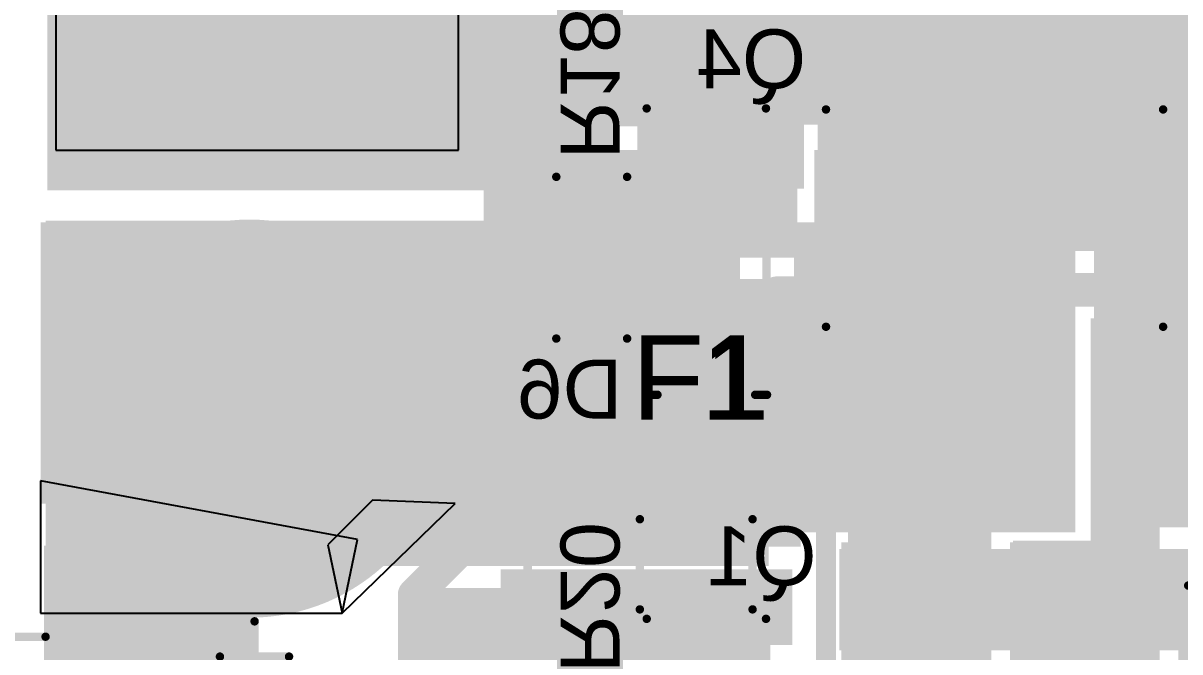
# Model space of a CAD drawing. Header units: millimetres. Extents: x -1.46 to 1.41, y -0.13 to 2.68.
# Drawn here: x -0.281 to 0.405, y 1.365 to 1.738 of the extents above; entities that cross this region are included whole.
import ezdxf

# ---------------------------------------------------------------- set-up
doc = ezdxf.new("R2010")
doc.units = ezdxf.units.MM
doc.header["$MEASUREMENT"] = 0
for name, color, linetype in [('BottomLayer', 5, 'Continuous'), ('BottomOverlay', 54, 'Continuous'), ('BottomPaste', 16, 'Continuous'), ('BottomSolder', 6, 'Continuous'), ('Mechanical2', 216, 'Continuous'), ('MultiLayer', 9, 'Continuous'), ('PadHoleLayer', 156, 'Continuous'), ('TopLayer', 1, 'Continuous'), ('TopOverlay', 2, 'Continuous'), ('TopPaste', 8, 'Continuous'), ('TopSolder', 216, 'Continuous'), ('ViaHoleLayer', 16, 'Continuous')]:
    doc.layers.add(name, color=color, linetype=linetype)
doc.styles.add('Arial', font='arial.ttf', dxfattribs={"height": 0.2})

# ---------------------------------------------------------------- blocks, each defined once
blk = doc.blocks.new('CAP__2917_1')
at = {"layer": 'TopLayer'}
for points in [[(-0.05492, 0.05059), (0.05492, 0.05059), (0.05492, -0.05059), (-0.05492, -0.05059)], [(0.19862, 0.05059), (0.30846, 0.05059), (0.30846, -0.05059), (0.19862, -0.05059)]]:
    blk.add_hatch(color=1, dxfattribs=at).paths.add_polyline_path(points)
at = {"layer": 'TopPaste'}
for points in [[(-0.05492, 0.05059), (0.05492, 0.05059), (0.05492, -0.05059), (-0.05492, -0.05059)], [(0.19862, 0.05059), (0.30846, 0.05059), (0.30846, -0.05059), (0.19862, -0.05059)]]:
    blk.add_hatch(color=8, dxfattribs=at).paths.add_polyline_path(points)
at = {"layer": 'TopSolder'}
for points in [[(-0.05892, 0.05459), (0.05892, 0.05459), (0.05892, -0.05459), (-0.05892, -0.05459)], [(0.19462, 0.05459), (0.31246, 0.05459), (0.31246, -0.05459), (0.19462, -0.05459)]]:
    blk.add_hatch(color=216, dxfattribs=at).paths.add_polyline_path(points)
at = {"layer": 'TopOverlay', "const_width": 0.01}
for points in [[(-0.04823, 0.063), (-0.04823, 0.092)], [(-0.01523, 0.062), (-0.01523, 0.091)], [(-0.01523, 0.091), (0.27677, 0.091)], [(0.27677, 0.062), (0.27677, 0.091)], [(-0.06423, 0.077), (-0.03123, 0.077)], [(-0.01523, -0.091), (-0.01523, -0.062)], [(0.27677, -0.091), (0.27677, -0.062)], [(-0.01523, -0.091), (0.27677, -0.091)]]:
    blk.add_lwpolyline(points, dxfattribs=at)
at = {"layer": 'TopOverlay', "const_width": 0.005}
for points in [[(-0.05073, 0.092, 1), (-0.04573, 0.092, 1)], [(-0.01773, 0.091, 1), (-0.01273, 0.091, 1)], [(-0.01773, 0.091, 1), (-0.01273, 0.091, 1)], [(0.27427, 0.091, 1), (0.27927, 0.091, 1)], [(0.27427, 0.091, 1), (0.27927, 0.091, 1)], [(-0.06673, 0.077, 1), (-0.06173, 0.077, 1)], [(-0.03373, 0.077, 1), (-0.02873, 0.077, 1)], [(-0.05073, 0.063, 1), (-0.04573, 0.063, 1)], [(-0.01773, 0.062, 1), (-0.01273, 0.062, 1)], [(0.27427, 0.062, 1), (0.27927, 0.062, 1)], [(-0.01773, -0.062, 1), (-0.01273, -0.062, 1)], [(0.27427, -0.062, 1), (0.27927, -0.062, 1)], [(-0.01773, -0.091, 1), (-0.01273, -0.091, 1)], [(-0.01773, -0.091, 1), (-0.01273, -0.091, 1)], [(0.27427, -0.091, 1), (0.27927, -0.091, 1)], [(0.27427, -0.091, 1), (0.27927, -0.091, 1)]]:
    blk.add_lwpolyline(points, format="xyb", close=True, dxfattribs=at)
blk = doc.blocks.new('SOIC_8_B_18')
at = {"layer": 'BottomLayer'}
for points in [[(-0.13681, 0.06319), (-0.13681, 0.08681), (-0.07579, 0.08681), (-0.07579, 0.06319)], [(0.07579, 0.06319), (0.07579, 0.08681), (0.13681, 0.08681), (0.13681, 0.06319)], [(-0.13681, 0.01319), (-0.13681, 0.03681), (-0.07579, 0.03681), (-0.07579, 0.01319)], [(0.07579, 0.01319), (0.07579, 0.03681), (0.13681, 0.03681), (0.13681, 0.01319)], [(-0.13681, -0.03681), (-0.13681, -0.01319), (-0.07579, -0.01319), (-0.07579, -0.03681)], [(0.07579, -0.03681), (0.07579, -0.01319), (0.13681, -0.01319), (0.13681, -0.03681)], [(-0.13681, -0.08681), (-0.13681, -0.06319), (-0.07579, -0.06319), (-0.07579, -0.08681)], [(0.07579, -0.08681), (0.07579, -0.06319), (0.13681, -0.06319), (0.13681, -0.08681)]]:
    blk.add_hatch(color=5, dxfattribs=at).paths.add_polyline_path(points)
at = {"layer": 'BottomPaste'}
for points in [[(-0.13681, 0.06319), (-0.13681, 0.08681), (-0.07579, 0.08681), (-0.07579, 0.06319)], [(0.07579, 0.06319), (0.07579, 0.08681), (0.13681, 0.08681), (0.13681, 0.06319)], [(-0.13681, 0.01319), (-0.13681, 0.03681), (-0.07579, 0.03681), (-0.07579, 0.01319)], [(0.07579, 0.01319), (0.07579, 0.03681), (0.13681, 0.03681), (0.13681, 0.01319)], [(-0.13681, -0.03681), (-0.13681, -0.01319), (-0.07579, -0.01319), (-0.07579, -0.03681)], [(0.07579, -0.03681), (0.07579, -0.01319), (0.13681, -0.01319), (0.13681, -0.03681)], [(-0.13681, -0.08681), (-0.13681, -0.06319), (-0.07579, -0.06319), (-0.07579, -0.08681)], [(0.07579, -0.08681), (0.07579, -0.06319), (0.13681, -0.06319), (0.13681, -0.08681)]]:
    blk.add_hatch(color=16, dxfattribs=at).paths.add_polyline_path(points)
at = {"layer": 'BottomSolder'}
for points in [[(-0.14081, 0.05919), (-0.14081, 0.09081), (-0.07179, 0.09081), (-0.07179, 0.05919)], [(0.07179, 0.05919), (0.07179, 0.09081), (0.14081, 0.09081), (0.14081, 0.05919)], [(-0.14081, 0.00919), (-0.14081, 0.04081), (-0.07179, 0.04081), (-0.07179, 0.00919)], [(0.07179, 0.00919), (0.07179, 0.04081), (0.14081, 0.04081), (0.14081, 0.00919)], [(-0.14081, -0.04081), (-0.14081, -0.00919), (-0.07179, -0.00919), (-0.07179, -0.04081)], [(0.07179, -0.04081), (0.07179, -0.00919), (0.14081, -0.00919), (0.14081, -0.04081)], [(-0.14081, -0.09081), (-0.14081, -0.05919), (-0.07179, -0.05919), (-0.07179, -0.09081)], [(0.07179, -0.09081), (0.07179, -0.05919), (0.14081, -0.05919), (0.14081, -0.09081)]]:
    blk.add_hatch(color=6, dxfattribs=at).paths.add_polyline_path(points)
at = {"layer": 'BottomOverlay', "const_width": 0.005}
for points in [[(0.066, 0.099), (-0.072, 0.099)], [(0.066, -0.099), (-0.072, -0.099)]]:
    blk.add_lwpolyline(points, dxfattribs=at)
at = {"layer": 'BottomOverlay'}
for points, const_width in [([(-0.07325, 0.099, 1), (-0.07075, 0.099, 1)], 0.0025), ([(0.06475, 0.099, 1), (0.06725, 0.099, 1)], 0.0025), ([(-0.1216, -0.1, 1), (-0.1344, -0.1, 1)], 0.01), ([(-0.1369, -0.1, 1), (-0.1319, -0.1, 1)], 0.005), ([(-0.1241, -0.1, 1), (-0.1191, -0.1, 1)], 0.005), ([(-0.07325, -0.099, 1), (-0.07075, -0.099, 1)], 0.0025), ([(0.06475, -0.099, 1), (0.06725, -0.099, 1)], 0.0025)]:
    blk.add_lwpolyline(points, format="xyb", close=True, dxfattribs=dict(at, const_width=const_width))
blk = doc.blocks.new('RES0603_B_30')
at = {"layer": 'BottomLayer'}
for points in [[(-0.045, -0.0175), (-0.045, 0.0175), (-0.015, 0.0175), (-0.015, -0.0175)], [(0.015, -0.0175), (0.015, 0.0175), (0.045, 0.0175), (0.045, -0.0175)]]:
    blk.add_hatch(color=5, dxfattribs=at).paths.add_polyline_path(points)
at = {"layer": 'BottomPaste'}
for points in [[(-0.045, -0.0175), (-0.045, 0.0175), (-0.015, 0.0175), (-0.015, -0.0175)], [(0.015, -0.0175), (0.015, 0.0175), (0.045, 0.0175), (0.045, -0.0175)]]:
    blk.add_hatch(color=16, dxfattribs=at).paths.add_polyline_path(points)
at = {"layer": 'BottomSolder'}
for points in [[(-0.049, -0.0215), (-0.049, 0.0215), (-0.011, 0.0215), (-0.011, -0.0215)], [(0.011, -0.0215), (0.011, 0.0215), (0.049, 0.0215), (0.049, -0.0215)]]:
    blk.add_hatch(color=6, dxfattribs=at).paths.add_polyline_path(points)
at = {"layer": 'BottomOverlay', "const_width": 0.005}
for points in [[(-0.048, 0.021), (0.048, 0.021)], [(-0.048, 0.021), (-0.048, -0.021)], [(0.048, 0.021), (0.048, -0.021)], [(-0.048, -0.021), (0.048, -0.021)]]:
    blk.add_lwpolyline(points, dxfattribs=at)
at = {"layer": 'BottomOverlay', "const_width": 0.0025}
for points in [[(-0.04925, 0.021, 1), (-0.04675, 0.021, 1)], [(-0.04925, 0.021, 1), (-0.04675, 0.021, 1)], [(0.04675, 0.021, 1), (0.04925, 0.021, 1)], [(0.04675, 0.021, 1), (0.04925, 0.021, 1)], [(-0.04925, -0.021, 1), (-0.04675, -0.021, 1)], [(-0.04925, -0.021, 1), (-0.04675, -0.021, 1)], [(0.04675, -0.021, 1), (0.04925, -0.021, 1)], [(0.04675, -0.021, 1), (0.04925, -0.021, 1)]]:
    blk.add_lwpolyline(points, format="xyb", close=True, dxfattribs=at)
blk = doc.blocks.new('AO4882_MS_B_35')
at = {"layer": 'BottomLayer'}
for points in [[(-0.14567, 0.08681), (-0.05906, 0.08681), (-0.05906, 0.06319), (-0.14567, 0.06319)], [(0.05906, 0.08681), (0.14567, 0.08681), (0.14567, 0.06319), (0.05906, 0.06319)], [(-0.14567, 0.03681), (-0.05906, 0.03681), (-0.05906, 0.01319), (-0.14567, 0.01319)], [(0.05906, 0.03681), (0.14567, 0.03681), (0.14567, 0.01319), (0.05906, 0.01319)], [(-0.14567, -0.01319), (-0.05906, -0.01319), (-0.05906, -0.03681), (-0.14567, -0.03681)], [(0.05906, -0.01319), (0.14567, -0.01319), (0.14567, -0.03681), (0.05906, -0.03681)], [(-0.14567, -0.06319), (-0.05906, -0.06319), (-0.05906, -0.08681), (-0.14567, -0.08681)], [(0.05906, -0.06319), (0.14567, -0.06319), (0.14567, -0.08681), (0.05906, -0.08681)]]:
    blk.add_hatch(color=5, dxfattribs=at).paths.add_polyline_path(points)
at = {"layer": 'BottomPaste'}
for points in [[(-0.14567, 0.08681), (-0.05906, 0.08681), (-0.05906, 0.06319), (-0.14567, 0.06319)], [(0.05906, 0.08681), (0.14567, 0.08681), (0.14567, 0.06319), (0.05906, 0.06319)], [(-0.14567, 0.03681), (-0.05906, 0.03681), (-0.05906, 0.01319), (-0.14567, 0.01319)], [(0.05906, 0.03681), (0.14567, 0.03681), (0.14567, 0.01319), (0.05906, 0.01319)], [(-0.14567, -0.01319), (-0.05906, -0.01319), (-0.05906, -0.03681), (-0.14567, -0.03681)], [(0.05906, -0.01319), (0.14567, -0.01319), (0.14567, -0.03681), (0.05906, -0.03681)], [(-0.14567, -0.06319), (-0.05906, -0.06319), (-0.05906, -0.08681), (-0.14567, -0.08681)], [(0.05906, -0.06319), (0.14567, -0.06319), (0.14567, -0.08681), (0.05906, -0.08681)]]:
    blk.add_hatch(color=16, dxfattribs=at).paths.add_polyline_path(points)
at = {"layer": 'BottomSolder'}
for points in [[(-0.14967, 0.09081), (-0.05506, 0.09081), (-0.05506, 0.05919), (-0.14967, 0.05919)], [(0.05506, 0.09081), (0.14967, 0.09081), (0.14967, 0.05919), (0.05506, 0.05919)], [(-0.14967, 0.04081), (-0.05506, 0.04081), (-0.05506, 0.00919), (-0.14967, 0.00919)], [(0.05506, 0.04081), (0.14967, 0.04081), (0.14967, 0.00919), (0.05506, 0.00919)], [(-0.14967, -0.00919), (-0.05506, -0.00919), (-0.05506, -0.04081), (-0.14967, -0.04081)], [(0.05506, -0.00919), (0.14967, -0.00919), (0.14967, -0.04081), (0.05506, -0.04081)], [(-0.14967, -0.05919), (-0.05506, -0.05919), (-0.05506, -0.09081), (-0.14967, -0.09081)], [(0.05506, -0.05919), (0.14967, -0.05919), (0.14967, -0.09081), (0.05506, -0.09081)]]:
    blk.add_hatch(color=6, dxfattribs=at).paths.add_polyline_path(points)
at = {"layer": 'BottomOverlay', "const_width": 0.005}
for points in [[(-0.063, 0.1), (0.066, 0.1)], [(-0.063, -0.1), (0.066, -0.1)]]:
    blk.add_lwpolyline(points, dxfattribs=at)
at = {"layer": 'BottomOverlay'}
for points, const_width in [([(-0.06425, 0.1, 1), (-0.06175, 0.1, 1)], 0.0025), ([(0.06475, 0.1, 1), (0.06725, 0.1, 1)], 0.0025), ([(-0.15371, -0.077, 1), (-0.16836, -0.077, 1)], 0.01), ([(-0.17086, -0.077, 1), (-0.16586, -0.077, 1)], 0.005), ([(-0.15621, -0.077, 1), (-0.15121, -0.077, 1)], 0.005), ([(-0.06425, -0.1, 1), (-0.06175, -0.1, 1)], 0.0025), ([(0.06475, -0.1, 1), (0.06725, -0.1, 1)], 0.0025)]:
    blk.add_lwpolyline(points, format="xyb", close=True, dxfattribs=dict(at, const_width=const_width))
blk = doc.blocks.new('AO4882_MS_B_36')
at = {"layer": 'BottomLayer'}
for points in [[(-0.14567, 0.08681), (-0.05906, 0.08681), (-0.05906, 0.06319), (-0.14567, 0.06319)], [(0.05906, 0.08681), (0.14567, 0.08681), (0.14567, 0.06319), (0.05906, 0.06319)], [(-0.14567, 0.03681), (-0.05906, 0.03681), (-0.05906, 0.01319), (-0.14567, 0.01319)], [(0.05906, 0.03681), (0.14567, 0.03681), (0.14567, 0.01319), (0.05906, 0.01319)], [(-0.14567, -0.01319), (-0.05906, -0.01319), (-0.05906, -0.03681), (-0.14567, -0.03681)], [(0.05906, -0.01319), (0.14567, -0.01319), (0.14567, -0.03681), (0.05906, -0.03681)], [(-0.14567, -0.06319), (-0.05906, -0.06319), (-0.05906, -0.08681), (-0.14567, -0.08681)], [(0.05906, -0.06319), (0.14567, -0.06319), (0.14567, -0.08681), (0.05906, -0.08681)]]:
    blk.add_hatch(color=5, dxfattribs=at).paths.add_polyline_path(points)
at = {"layer": 'BottomPaste'}
for points in [[(-0.14567, 0.08681), (-0.05906, 0.08681), (-0.05906, 0.06319), (-0.14567, 0.06319)], [(0.05906, 0.08681), (0.14567, 0.08681), (0.14567, 0.06319), (0.05906, 0.06319)], [(-0.14567, 0.03681), (-0.05906, 0.03681), (-0.05906, 0.01319), (-0.14567, 0.01319)], [(0.05906, 0.03681), (0.14567, 0.03681), (0.14567, 0.01319), (0.05906, 0.01319)], [(-0.14567, -0.01319), (-0.05906, -0.01319), (-0.05906, -0.03681), (-0.14567, -0.03681)], [(0.05906, -0.01319), (0.14567, -0.01319), (0.14567, -0.03681), (0.05906, -0.03681)], [(-0.14567, -0.06319), (-0.05906, -0.06319), (-0.05906, -0.08681), (-0.14567, -0.08681)], [(0.05906, -0.06319), (0.14567, -0.06319), (0.14567, -0.08681), (0.05906, -0.08681)]]:
    blk.add_hatch(color=16, dxfattribs=at).paths.add_polyline_path(points)
at = {"layer": 'BottomSolder'}
for points in [[(-0.14967, 0.09081), (-0.05506, 0.09081), (-0.05506, 0.05919), (-0.14967, 0.05919)], [(0.05506, 0.09081), (0.14967, 0.09081), (0.14967, 0.05919), (0.05506, 0.05919)], [(-0.14967, 0.04081), (-0.05506, 0.04081), (-0.05506, 0.00919), (-0.14967, 0.00919)], [(0.05506, 0.04081), (0.14967, 0.04081), (0.14967, 0.00919), (0.05506, 0.00919)], [(-0.14967, -0.00919), (-0.05506, -0.00919), (-0.05506, -0.04081), (-0.14967, -0.04081)], [(0.05506, -0.00919), (0.14967, -0.00919), (0.14967, -0.04081), (0.05506, -0.04081)], [(-0.14967, -0.05919), (-0.05506, -0.05919), (-0.05506, -0.09081), (-0.14967, -0.09081)], [(0.05506, -0.05919), (0.14967, -0.05919), (0.14967, -0.09081), (0.05506, -0.09081)]]:
    blk.add_hatch(color=6, dxfattribs=at).paths.add_polyline_path(points)
at = {"layer": 'BottomOverlay', "const_width": 0.005}
for points in [[(-0.063, 0.1), (0.066, 0.1)], [(-0.063, -0.1), (0.066, -0.1)]]:
    blk.add_lwpolyline(points, dxfattribs=at)
at = {"layer": 'BottomOverlay'}
for points, const_width in [([(-0.06425, 0.1, 1), (-0.06175, 0.1, 1)], 0.0025), ([(0.06475, 0.1, 1), (0.06725, 0.1, 1)], 0.0025), ([(-0.15371, -0.077, 1), (-0.16836, -0.077, 1)], 0.01), ([(-0.17086, -0.077, 1), (-0.16586, -0.077, 1)], 0.005), ([(-0.15621, -0.077, 1), (-0.15121, -0.077, 1)], 0.005), ([(-0.06425, -0.1, 1), (-0.06175, -0.1, 1)], 0.0025), ([(0.06475, -0.1, 1), (0.06725, -0.1, 1)], 0.0025)]:
    blk.add_lwpolyline(points, format="xyb", close=True, dxfattribs=dict(at, const_width=const_width))
blk = doc.blocks.new('CRS01_TE85L_Q_M__B_47')
at = {"layer": 'BottomLayer'}
for points in [[(-0.07874, 0.02362), (-0.0315, 0.02362), (-0.0315, -0.02362), (-0.07874, -0.02362)], [(0.0315, 0.02362), (0.07874, 0.02362), (0.07874, -0.02362), (0.0315, -0.02362)]]:
    blk.add_hatch(color=5, dxfattribs=at).paths.add_polyline_path(points)
at = {"layer": 'BottomOverlay'}
for points in [[(-0.11559, -0.038), (-0.08059, -0.038), (-0.08059, 0.038), (-0.11559, 0.038)], [(-0.08561, 0.025), (-0.058, 0.025), (-0.058, 0.03638), (-0.08561, 0.03638)], [(-0.08561, -0.03638), (-0.058, -0.03638), (-0.058, -0.025), (-0.08561, -0.025)]]:
    blk.add_hatch(color=54, dxfattribs=at).paths.add_polyline_path(points)
at = {"layer": 'BottomPaste'}
for points in [[(-0.07874, 0.02362), (-0.0315, 0.02362), (-0.0315, -0.02362), (-0.07874, -0.02362)], [(0.0315, 0.02362), (0.07874, 0.02362), (0.07874, -0.02362), (0.0315, -0.02362)]]:
    blk.add_hatch(color=16, dxfattribs=at).paths.add_polyline_path(points)
at = {"layer": 'BottomSolder'}
for points in [[(-0.08274, 0.02762), (-0.0275, 0.02762), (-0.0275, -0.02762), (-0.08274, -0.02762)], [(0.0275, 0.02762), (0.08274, 0.02762), (0.08274, -0.02762), (0.0275, -0.02762)]]:
    blk.add_hatch(color=6, dxfattribs=at).paths.add_polyline_path(points)
at = {"layer": 'BottomOverlay', "const_width": 0.005}
for points in [[(-0.11261, 0.03538), (0.05739, 0.036)], [(0.05739, 0.029), (0.05739, 0.036)], [(0.05739, -0.036), (0.05739, -0.029)], [(0.05739, -0.036), (-0.11261, -0.03538)]]:
    blk.add_lwpolyline(points, dxfattribs=at)
at = {"layer": 'BottomOverlay', "const_width": 0.0025}
for points in [[(-0.11386, 0.03538, 1), (-0.11136, 0.03538, 1)], [(0.05614, 0.036, 1), (0.05864, 0.036, 1)], [(0.05614, 0.036, 1), (0.05864, 0.036, 1)], [(0.05614, 0.029, 1), (0.05864, 0.029, 1)], [(0.05614, -0.029, 1), (0.05864, -0.029, 1)], [(-0.11386, -0.03538, 1), (-0.11136, -0.03538, 1)], [(0.05614, -0.036, 1), (0.05864, -0.036, 1)], [(0.05614, -0.036, 1), (0.05864, -0.036, 1)]]:
    blk.add_lwpolyline(points, format="xyb", close=True, dxfattribs=at)
blk = doc.blocks.new('CRS01_TE85L_Q_M__B_48')
at = {"layer": 'BottomLayer'}
for points in [[(-0.07874, 0.02362), (-0.0315, 0.02362), (-0.0315, -0.02362), (-0.07874, -0.02362)], [(0.0315, 0.02362), (0.07874, 0.02362), (0.07874, -0.02362), (0.0315, -0.02362)]]:
    blk.add_hatch(color=5, dxfattribs=at).paths.add_polyline_path(points)
at = {"layer": 'BottomOverlay'}
for points in [[(-0.11559, -0.038), (-0.08059, -0.038), (-0.08059, 0.038), (-0.11559, 0.038)], [(-0.08561, 0.025), (-0.058, 0.025), (-0.058, 0.03638), (-0.08561, 0.03638)], [(-0.08561, -0.03638), (-0.058, -0.03638), (-0.058, -0.025), (-0.08561, -0.025)]]:
    blk.add_hatch(color=54, dxfattribs=at).paths.add_polyline_path(points)
at = {"layer": 'BottomPaste'}
for points in [[(-0.07874, 0.02362), (-0.0315, 0.02362), (-0.0315, -0.02362), (-0.07874, -0.02362)], [(0.0315, 0.02362), (0.07874, 0.02362), (0.07874, -0.02362), (0.0315, -0.02362)]]:
    blk.add_hatch(color=16, dxfattribs=at).paths.add_polyline_path(points)
at = {"layer": 'BottomSolder'}
for points in [[(-0.08274, 0.02762), (-0.0275, 0.02762), (-0.0275, -0.02762), (-0.08274, -0.02762)], [(0.0275, 0.02762), (0.08274, 0.02762), (0.08274, -0.02762), (0.0275, -0.02762)]]:
    blk.add_hatch(color=6, dxfattribs=at).paths.add_polyline_path(points)
at = {"layer": 'BottomOverlay', "const_width": 0.005}
for points in [[(-0.11261, 0.03538), (0.05739, 0.036)], [(0.05739, 0.029), (0.05739, 0.036)], [(0.05739, -0.036), (0.05739, -0.029)], [(0.05739, -0.036), (-0.11261, -0.03538)]]:
    blk.add_lwpolyline(points, dxfattribs=at)
at = {"layer": 'BottomOverlay', "const_width": 0.0025}
for points in [[(-0.11386, 0.03538, 1), (-0.11136, 0.03538, 1)], [(0.05614, 0.036, 1), (0.05864, 0.036, 1)], [(0.05614, 0.036, 1), (0.05864, 0.036, 1)], [(0.05614, 0.029, 1), (0.05864, 0.029, 1)], [(0.05614, -0.029, 1), (0.05864, -0.029, 1)], [(-0.11386, -0.03538, 1), (-0.11136, -0.03538, 1)], [(0.05614, -0.036, 1), (0.05864, -0.036, 1)], [(0.05614, -0.036, 1), (0.05864, -0.036, 1)]]:
    blk.add_lwpolyline(points, format="xyb", close=True, dxfattribs=at)
blk = doc.blocks.new('0685H9150_01_69')
at = {"layer": 'TopLayer'}
for points in [[(-0.08102, 0.03583), (-0.03929, 0.03583), (-0.03929, -0.03583), (-0.08102, -0.03583)], [(0.03929, 0.03583), (0.08102, 0.03583), (0.08102, -0.03583), (0.03929, -0.03583)]]:
    blk.add_hatch(color=1, dxfattribs=at).paths.add_polyline_path(points)
at = {"layer": 'TopPaste'}
for points in [[(-0.08102, 0.03583), (-0.03929, 0.03583), (-0.03929, -0.03583), (-0.08102, -0.03583)], [(0.03929, 0.03583), (0.08102, 0.03583), (0.08102, -0.03583), (0.03929, -0.03583)]]:
    blk.add_hatch(color=8, dxfattribs=at).paths.add_polyline_path(points)
at = {"layer": 'TopSolder'}
for points in [[(-0.08502, 0.03983), (-0.03529, 0.03983), (-0.03529, -0.03983), (-0.08502, -0.03983)], [(0.03529, 0.03983), (0.08502, 0.03983), (0.08502, -0.03983), (0.03529, -0.03983)]]:
    blk.add_hatch(color=216, dxfattribs=at).paths.add_polyline_path(points)
at = {"layer": 'TopOverlay', "const_width": 0.005}
for points in [[(-0.02677, 0.03343), (0.02677, 0.03343)], [(-0.02677, -0.03343), (0.02677, -0.03343)]]:
    blk.add_lwpolyline(points, dxfattribs=at)
at = {"layer": 'TopOverlay', "const_width": 0.0025}
for points in [[(-0.02802, 0.03343, 1), (-0.02552, 0.03343, 1)], [(0.02552, 0.03343, 1), (0.02802, 0.03343, 1)], [(-0.02802, -0.03343, 1), (-0.02552, -0.03343, 1)], [(0.02552, -0.03343, 1), (0.02802, -0.03343, 1)]]:
    blk.add_lwpolyline(points, format="xyb", close=True, dxfattribs=at)
at = {"layer": 'TopOverlay'}
blk.add_text('F1', height=0.05, rotation=-90, dxfattribs=at).set_placement((0.08592, 0.038))
blk = doc.blocks.new('VKME1451J221MV_93')
at = {"layer": 'TopLayer'}
for points in [[(-0.08858, -0.03248), (-0.26574, -0.03248), (-0.26574, 0.03248), (-0.08858, 0.03248)], [(0.26574, -0.03248), (0.08858, -0.03248), (0.08858, 0.03248), (0.26574, 0.03248)]]:
    blk.add_hatch(color=1, dxfattribs=at).paths.add_polyline_path(points)
at = {"layer": 'TopPaste'}
for points in [[(-0.08858, -0.03248), (-0.26574, -0.03248), (-0.26574, 0.03248), (-0.08858, 0.03248)], [(0.26574, -0.03248), (0.08858, -0.03248), (0.08858, 0.03248), (0.26574, 0.03248)]]:
    blk.add_hatch(color=8, dxfattribs=at).paths.add_polyline_path(points)
at = {"layer": 'TopSolder'}
for points in [[(-0.08458, -0.03648), (-0.26974, -0.03648), (-0.26974, 0.03648), (-0.08458, 0.03648)], [(0.26974, -0.03648), (0.08458, -0.03648), (0.08458, 0.03648), (0.26974, 0.03648)]]:
    blk.add_hatch(color=216, dxfattribs=at).paths.add_polyline_path(points)
at = {"layer": 'TopOverlay', "const_width": 0.005}
for points in [[(-0.20126, 0.039), (-0.20126, 0.199)], [(-0.20126, 0.199), (0.10609, 0.199)], [(0.10609, 0.199), (0.20056, 0.10453)], [(0.20056, 0.042), (0.20056, 0.10453)], [(-0.20126, -0.199), (-0.20126, -0.039)], [(0.20056, -0.10453), (0.20056, -0.042)], [(0.23109, -0.081), (0.23109, -0.044)], [(0.21202, -0.062), (0.24902, -0.062)], [(0.10609, -0.199), (0.20056, -0.10453)], [(-0.20126, -0.199), (0.10609, -0.199)]]:
    blk.add_lwpolyline(points, dxfattribs=at)
at = {"layer": 'TopOverlay', "const_width": 0.0025}
for points in [[(-0.20251, 0.199, 1), (-0.20001, 0.199, 1)], [(-0.20251, 0.199, 1), (-0.20001, 0.199, 1)], [(0.10484, 0.199, 1), (0.10734, 0.199, 1)], [(0.10484, 0.199, 1), (0.10734, 0.199, 1)], [(0.19931, 0.10453, 1), (0.20181, 0.10453, 1)], [(0.19931, 0.10453, 1), (0.20181, 0.10453, 1)], [(-0.20251, 0.039, 1), (-0.20001, 0.039, 1)], [(0.19931, 0.042, 1), (0.20181, 0.042, 1)], [(-0.20251, -0.039, 1), (-0.20001, -0.039, 1)], [(0.19931, -0.042, 1), (0.20181, -0.042, 1)], [(0.22984, -0.044, 1), (0.23234, -0.044, 1)], [(0.21077, -0.062, 1), (0.21327, -0.062, 1)], [(0.24777, -0.062, 1), (0.25027, -0.062, 1)], [(0.22984, -0.081, 1), (0.23234, -0.081, 1)], [(0.19931, -0.10453, 1), (0.20181, -0.10453, 1)], [(0.19931, -0.10453, 1), (0.20181, -0.10453, 1)], [(-0.20251, -0.199, 1), (-0.20001, -0.199, 1)], [(-0.20251, -0.199, 1), (-0.20001, -0.199, 1)], [(0.10484, -0.199, 1), (0.10734, -0.199, 1)], [(0.10484, -0.199, 1), (0.10734, -0.199, 1)]]:
    blk.add_lwpolyline(points, format="xyb", close=True, dxfattribs=at)
blk = doc.blocks.new('PRT_10474_124')
at = {"layer": 'BottomLayer'}
h = blk.add_hatch(color=5, dxfattribs=at)
edge = h.paths.add_edge_path()
edge.add_arc((-0.14173, 0), 0.11417, 0, 360)
h = blk.add_hatch(color=5, dxfattribs=at)
edge = h.paths.add_edge_path()
edge.add_arc((0.14173, 0), 0.11417, 0, 360)
at = {"layer": 'BottomSolder'}
h = blk.add_hatch(color=6, dxfattribs=at)
edge = h.paths.add_edge_path()
edge.add_arc((-0.14173, 0), 0.11817, 0, 360)
h = blk.add_hatch(color=6, dxfattribs=at)
edge = h.paths.add_edge_path()
edge.add_arc((0.14173, 0), 0.11817, 0, 360)
at = {"layer": 'MultiLayer'}
h = blk.add_hatch(color=9, dxfattribs=at)
edge = h.paths.add_edge_path()
edge.add_arc((-0.14173, 0), 0.11417, 0, 360)
h = blk.add_hatch(color=9, dxfattribs=at)
edge = h.paths.add_edge_path()
edge.add_arc((0.14173, 0), 0.11417, 0, 360)
at = {"layer": 'PadHoleLayer'}
h = blk.add_hatch(color=156, dxfattribs=at)
edge = h.paths.add_edge_path()
edge.add_arc((-0.14173, 0), 0.09055, 0, 360)
h = blk.add_hatch(color=156, dxfattribs=at)
edge = h.paths.add_edge_path()
edge.add_arc((0.14173, 0), 0.09055, 0, 360)
at = {"layer": 'TopLayer'}
h = blk.add_hatch(color=1, dxfattribs=at)
edge = h.paths.add_edge_path()
edge.add_arc((-0.14173, 0), 0.11417, 0, 360)
h = blk.add_hatch(color=1, dxfattribs=at)
edge = h.paths.add_edge_path()
edge.add_arc((0.14173, 0), 0.11417, 0, 360)
at = {"layer": 'TopSolder'}
h = blk.add_hatch(color=216, dxfattribs=at)
edge = h.paths.add_edge_path()
edge.add_arc((-0.14173, 0), 0.11817, 0, 360)
h = blk.add_hatch(color=216, dxfattribs=at)
edge = h.paths.add_edge_path()
edge.add_arc((0.14173, 0), 0.11817, 0, 360)
at = {"layer": 'TopOverlay', "const_width": 0.005}
for points in [[(-0.266, 0.109), (-0.21, 0.165)], [(0.311, 0.165), (-0.21, 0.165)], [(0.311, -0.16), (0.311, 0.165)], [(-0.318, 0.057), (-0.266, 0.109)], [(-0.318, -0.052), (-0.318, 0.057)], [(0.283, -0.01755), (0.283, 0.02345)], [(-0.26208, 0.003), (-0.30308, 0.003)], [(0.30308, 0.003), (0.26208, 0.003)], [(-0.266, -0.104), (-0.318, -0.052)], [(-0.21, -0.16), (-0.266, -0.104)], [(0.311, -0.16), (-0.21, -0.16)]]:
    blk.add_lwpolyline(points, dxfattribs=at)
at = {"layer": 'TopOverlay', "const_width": 0.0025}
for points in [[(-0.21125, 0.165, 1), (-0.20875, 0.165, 1)], [(-0.21125, 0.165, 1), (-0.20875, 0.165, 1)], [(0.30975, 0.165, 1), (0.31225, 0.165, 1)], [(0.30975, 0.165, 1), (0.31225, 0.165, 1)], [(-0.26725, 0.109, 1), (-0.26475, 0.109, 1)], [(-0.26725, 0.109, 1), (-0.26475, 0.109, 1)], [(-0.31925, 0.057, 1), (-0.31675, 0.057, 1)], [(-0.31925, 0.057, 1), (-0.31675, 0.057, 1)], [(0.28175, 0.02345, 1), (0.28425, 0.02345, 1)], [(-0.30433, 0.003, 1), (-0.30183, 0.003, 1)], [(-0.26333, 0.003, 1), (-0.26083, 0.003, 1)], [(0.26083, 0.003, 1), (0.26333, 0.003, 1)], [(0.30183, 0.003, 1), (0.30433, 0.003, 1)], [(0.28175, -0.01755, 1), (0.28425, -0.01755, 1)], [(-0.31925, -0.052, 1), (-0.31675, -0.052, 1)], [(-0.31925, -0.052, 1), (-0.31675, -0.052, 1)], [(-0.26725, -0.104, 1), (-0.26475, -0.104, 1)], [(-0.26725, -0.104, 1), (-0.26475, -0.104, 1)], [(-0.21125, -0.16, 1), (-0.20875, -0.16, 1)], [(-0.21125, -0.16, 1), (-0.20875, -0.16, 1)], [(0.30975, -0.16, 1), (0.31225, -0.16, 1)], [(0.30975, -0.16, 1), (0.31225, -0.16, 1)]]:
    blk.add_lwpolyline(points, format="xyb", close=True, dxfattribs=at)

msp = doc.modelspace()

# ---------------------------------------------------------------- hatches: boundary and pattern name
at = {"layer": 'BottomLayer'}
for points in [[(0.084, 1.677), (0.084, 1.792), (-0.05251, 1.792), (-0.05251, 1.677)], [(0.099, 1.678), (0.969, 1.678), (0.969, 1.767), (0.099, 1.767)], [(-0.008, 1.599), (0.178, 1.599), (0.178, 1.663), (-0.008, 1.663)], [(0.188, 1.60296), (0.544, 1.60296), (0.544, 1.66296), (0.188, 1.66296)], [(-0.271, 1.453), (-0.025, 1.453), (-0.025, 1.62), (-0.271, 1.62)], [(0.033, 1.42737), (0.18, 1.42737), (0.18, 1.58637), (0.033, 1.58637)], [(0.208, 1.457), (0.244, 1.457), (0.244, 1.59), (0.208, 1.59)], [(0.252, 1.419), (0.293, 1.419), (0.293, 1.562), (0.252, 1.562)], [(0.306, 1.443), (0.342, 1.443), (0.342, 1.563), (0.306, 1.563)], [(0.352, 1.4), (0.393, 1.4), (0.393, 1.563), (0.352, 1.563)], [(0.208, 1.339), (0.293, 1.339), (0.293, 1.449), (0.208, 1.449)], [(0.306, 1.281), (0.393, 1.281), (0.393, 1.431), (0.306, 1.431)], [(0.002, 1.369), (0.175, 1.369), (0.175, 1.414), (0.002, 1.414)], [(0.404, 1.30196), (0.543, 1.30196), (0.543, 1.399), (0.404, 1.399)], [(-0.032, 1.246), (0.024, 1.246), (0.024, 1.388), (-0.032, 1.388)]]:
    msp.add_hatch(color=5, dxfattribs=at).paths.add_polyline_path(points)
h = msp.add_hatch(color=5, dxfattribs=at)
edge = h.paths.add_edge_path()
edge.add_arc((0.11329, 1.72352), 0.01181, 0, 360)
h = msp.add_hatch(color=5, dxfattribs=at)
edge = h.paths.add_edge_path()
edge.add_arc((0.141, 1.72352), 0.01181, 0, 360)
h = msp.add_hatch(color=5, dxfattribs=at)
edge = h.paths.add_edge_path()
edge.add_arc((0.169, 1.72352), 0.01181, 0, 360)
h = msp.add_hatch(color=5, dxfattribs=at)
edge = h.paths.add_edge_path()
edge.add_arc((0.11329, 1.6966), 0.01181, 0, 360)
h = msp.add_hatch(color=5, dxfattribs=at)
edge = h.paths.add_edge_path()
edge.add_arc((0.141, 1.6966), 0.01181, 0, 360)
h = msp.add_hatch(color=5, dxfattribs=at)
edge = h.paths.add_edge_path()
edge.add_arc((0.169, 1.6966), 0.01181, 0, 360)
h = msp.add_hatch(color=5, dxfattribs=at)
edge = h.paths.add_edge_path()
edge.add_arc((0.167, 1.573), 0.01181, 0, 360)
h = msp.add_hatch(color=5, dxfattribs=at)
edge = h.paths.add_edge_path()
edge.add_arc((0.377, 1.486), 0.01181, 0, 360)
h = msp.add_hatch(color=5, dxfattribs=at)
edge = h.paths.add_edge_path()
edge.add_arc((0.326, 1.482), 0.01181, 0, 360)
h = msp.add_hatch(color=5, dxfattribs=at)
edge = h.paths.add_edge_path()
edge.add_arc((0.377, 1.46), 0.01181, 0, 360)
h = msp.add_hatch(color=5, dxfattribs=at)
edge = h.paths.add_edge_path()
edge.add_arc((0.326, 1.456), 0.01181, 0, 360)
h = msp.add_hatch(color=5, dxfattribs=at)
edge = h.paths.add_edge_path()
edge.add_arc((0.223, 1.411), 0.01181, 0, 360)
h = msp.add_hatch(color=5, dxfattribs=at)
edge = h.paths.add_edge_path()
edge.add_arc((0.25, 1.411), 0.01181, 0, 360)
h = msp.add_hatch(color=5, dxfattribs=at)
edge = h.paths.add_edge_path()
edge.add_arc((0.277, 1.41), 0.01181, 0, 360)
h = msp.add_hatch(color=5, dxfattribs=at)
edge = h.paths.add_edge_path()
edge.add_arc((0.223, 1.385), 0.01181, 0, 360)
h = msp.add_hatch(color=5, dxfattribs=at)
edge = h.paths.add_edge_path()
edge.add_arc((0.25, 1.385), 0.01181, 0, 360)
h = msp.add_hatch(color=5, dxfattribs=at)
edge = h.paths.add_edge_path()
edge.add_arc((0.277, 1.384), 0.01181, 0, 360)
h = msp.add_hatch(color=5, dxfattribs=at)
edge = h.paths.add_edge_path()
edge.add_arc((0.01061, 1.381), 0.01181, 0, 360)
h = msp.add_hatch(color=5, dxfattribs=at)
edge = h.paths.add_edge_path()
edge.add_arc((0.03623, 1.381), 0.01181, 0, 360)
h = msp.add_hatch(color=5, dxfattribs=at)
edge = h.paths.add_edge_path()
edge.add_arc((0.06184, 1.381), 0.01181, 0, 360)
h = msp.add_hatch(color=5, dxfattribs=at)
edge = h.paths.add_edge_path()
edge.add_arc((0.08746, 1.381), 0.01181, 0, 360)
h = msp.add_hatch(color=5, dxfattribs=at)
edge = h.paths.add_edge_path()
edge.add_arc((0.11307, 1.381), 0.01181, 0, 360)
h = msp.add_hatch(color=5, dxfattribs=at)
edge = h.paths.add_edge_path()
edge.add_arc((0.13868, 1.381), 0.01181, 0, 360)
at = {"layer": 'BottomSolder'}
h = msp.add_hatch(color=6, dxfattribs=at)
edge = h.paths.add_edge_path()
edge.add_arc((0.11329, 1.72352), 0.00591, 0, 360)
h = msp.add_hatch(color=6, dxfattribs=at)
edge = h.paths.add_edge_path()
edge.add_arc((0.141, 1.72352), 0.00591, 0, 360)
h = msp.add_hatch(color=6, dxfattribs=at)
edge = h.paths.add_edge_path()
edge.add_arc((0.169, 1.72352), 0.00591, 0, 360)
h = msp.add_hatch(color=6, dxfattribs=at)
edge = h.paths.add_edge_path()
edge.add_arc((0.11329, 1.6966), 0.00591, 0, 360)
h = msp.add_hatch(color=6, dxfattribs=at)
edge = h.paths.add_edge_path()
edge.add_arc((0.141, 1.6966), 0.00591, 0, 360)
h = msp.add_hatch(color=6, dxfattribs=at)
edge = h.paths.add_edge_path()
edge.add_arc((0.169, 1.6966), 0.00591, 0, 360)
h = msp.add_hatch(color=6, dxfattribs=at)
edge = h.paths.add_edge_path()
edge.add_arc((0.167, 1.573), 0.00591, 0, 360)
h = msp.add_hatch(color=6, dxfattribs=at)
edge = h.paths.add_edge_path()
edge.add_arc((0.377, 1.486), 0.00591, 0, 360)
h = msp.add_hatch(color=6, dxfattribs=at)
edge = h.paths.add_edge_path()
edge.add_arc((0.326, 1.482), 0.00591, 0, 360)
h = msp.add_hatch(color=6, dxfattribs=at)
edge = h.paths.add_edge_path()
edge.add_arc((0.326, 1.456), 0.00591, 0, 360)
h = msp.add_hatch(color=6, dxfattribs=at)
edge = h.paths.add_edge_path()
edge.add_arc((0.377, 1.46), 0.00591, 0, 360)
h = msp.add_hatch(color=6, dxfattribs=at)
edge = h.paths.add_edge_path()
edge.add_arc((0.223, 1.411), 0.00591, 0, 360)
h = msp.add_hatch(color=6, dxfattribs=at)
edge = h.paths.add_edge_path()
edge.add_arc((0.25, 1.411), 0.00591, 0, 360)
h = msp.add_hatch(color=6, dxfattribs=at)
edge = h.paths.add_edge_path()
edge.add_arc((0.277, 1.41), 0.00591, 0, 360)
h = msp.add_hatch(color=6, dxfattribs=at)
edge = h.paths.add_edge_path()
edge.add_arc((0.01061, 1.381), 0.00591, 0, 360)
h = msp.add_hatch(color=6, dxfattribs=at)
edge = h.paths.add_edge_path()
edge.add_arc((0.03623, 1.381), 0.00591, 0, 360)
h = msp.add_hatch(color=6, dxfattribs=at)
edge = h.paths.add_edge_path()
edge.add_arc((0.06184, 1.381), 0.00591, 0, 360)
h = msp.add_hatch(color=6, dxfattribs=at)
edge = h.paths.add_edge_path()
edge.add_arc((0.08746, 1.381), 0.00591, 0, 360)
h = msp.add_hatch(color=6, dxfattribs=at)
edge = h.paths.add_edge_path()
edge.add_arc((0.11307, 1.381), 0.00591, 0, 360)
h = msp.add_hatch(color=6, dxfattribs=at)
edge = h.paths.add_edge_path()
edge.add_arc((0.13868, 1.381), 0.00591, 0, 360)
h = msp.add_hatch(color=6, dxfattribs=at)
edge = h.paths.add_edge_path()
edge.add_arc((0.223, 1.385), 0.00591, 0, 360)
h = msp.add_hatch(color=6, dxfattribs=at)
edge = h.paths.add_edge_path()
edge.add_arc((0.25, 1.385), 0.00591, 0, 360)
h = msp.add_hatch(color=6, dxfattribs=at)
edge = h.paths.add_edge_path()
edge.add_arc((0.277, 1.384), 0.00591, 0, 360)
at = {"layer": 'TopLayer'}
for points in [[(-0.267, 1.639), (0.072, 1.639), (0.072, 1.813), (-0.267, 1.813)], [(0.19, 1.637), (0.456, 1.637), (0.456, 1.781), (0.19, 1.781)], [(0.083, 1.64), (0.182, 1.64), (0.182, 1.767), (0.083, 1.767)], [(-0.268, 1.426), (0.144, 1.426), (0.144, 1.621), (-0.268, 1.621)], [(0.176, 1.436), (0.343, 1.436), (0.343, 1.62), (0.176, 1.62)], [(0.354, 1.547), (0.673, 1.547), (0.673, 1.62), (0.354, 1.62)], [(0.354, 1.439), (0.673, 1.439), (0.673, 1.572), (0.354, 1.572)], [(-0.268, 1.416), (0.161, 1.416), (0.161, 1.549), (-0.268, 1.549)], [(0.044, 1.453), (0.158, 1.453), (0.158, 1.503), (0.044, 1.503)], [(-0.145, 1.134), (-0.145, 1.428), (-0.269, 1.428), (-0.269, 1.134)], [(0.203, 1.366), (0.688, 1.366), (0.688, 1.426), (0.203, 1.426)], [(-0.047, 1.194), (0.148, 1.194), (0.148, 1.403), (-0.047, 1.403)], [(-0.044, 1.336), (0.159, 1.336), (0.159, 1.403), (-0.044, 1.403)]]:
    msp.add_hatch(color=1, dxfattribs=at).paths.add_polyline_path(points)
h = msp.add_hatch(color=1, dxfattribs=at)
edge = h.paths.add_edge_path()
edge.add_arc((0.11329, 1.72352), 0.01181, 0, 360)
h = msp.add_hatch(color=1, dxfattribs=at)
edge = h.paths.add_edge_path()
edge.add_arc((0.141, 1.72352), 0.01181, 0, 360)
h = msp.add_hatch(color=1, dxfattribs=at)
edge = h.paths.add_edge_path()
edge.add_arc((0.169, 1.72352), 0.01181, 0, 360)
h = msp.add_hatch(color=1, dxfattribs=at)
edge = h.paths.add_edge_path()
edge.add_arc((0.11329, 1.6966), 0.01181, 0, 360)
h = msp.add_hatch(color=1, dxfattribs=at)
edge = h.paths.add_edge_path()
edge.add_arc((0.141, 1.6966), 0.01181, 0, 360)
h = msp.add_hatch(color=1, dxfattribs=at)
edge = h.paths.add_edge_path()
edge.add_arc((0.169, 1.6966), 0.01181, 0, 360)
h = msp.add_hatch(color=1, dxfattribs=at)
edge = h.paths.add_edge_path()
edge.add_arc((0.167, 1.573), 0.01181, 0, 360)
h = msp.add_hatch(color=1, dxfattribs=at)
edge = h.paths.add_edge_path()
edge.add_arc((0.377, 1.486), 0.01181, 0, 360)
h = msp.add_hatch(color=1, dxfattribs=at)
edge = h.paths.add_edge_path()
edge.add_arc((0.326, 1.482), 0.01181, 0, 360)
h = msp.add_hatch(color=1, dxfattribs=at)
edge = h.paths.add_edge_path()
edge.add_arc((0.377, 1.46), 0.01181, 0, 360)
h = msp.add_hatch(color=1, dxfattribs=at)
edge = h.paths.add_edge_path()
edge.add_arc((0.326, 1.456), 0.01181, 0, 360)
h = msp.add_hatch(color=1, dxfattribs=at)
edge = h.paths.add_edge_path()
edge.add_arc((0.223, 1.411), 0.01181, 0, 360)
h = msp.add_hatch(color=1, dxfattribs=at)
edge = h.paths.add_edge_path()
edge.add_arc((0.25, 1.411), 0.01181, 0, 360)
h = msp.add_hatch(color=1, dxfattribs=at)
edge = h.paths.add_edge_path()
edge.add_arc((0.277, 1.41), 0.01181, 0, 360)
h = msp.add_hatch(color=1, dxfattribs=at)
edge = h.paths.add_edge_path()
edge.add_arc((0.223, 1.385), 0.01181, 0, 360)
h = msp.add_hatch(color=1, dxfattribs=at)
edge = h.paths.add_edge_path()
edge.add_arc((0.25, 1.385), 0.01181, 0, 360)
h = msp.add_hatch(color=1, dxfattribs=at)
edge = h.paths.add_edge_path()
edge.add_arc((0.277, 1.384), 0.01181, 0, 360)
h = msp.add_hatch(color=1, dxfattribs=at)
edge = h.paths.add_edge_path()
edge.add_arc((0.01061, 1.381), 0.01181, 0, 360)
h = msp.add_hatch(color=1, dxfattribs=at)
edge = h.paths.add_edge_path()
edge.add_arc((0.03623, 1.381), 0.01181, 0, 360)
h = msp.add_hatch(color=1, dxfattribs=at)
edge = h.paths.add_edge_path()
edge.add_arc((0.06184, 1.381), 0.01181, 0, 360)
h = msp.add_hatch(color=1, dxfattribs=at)
edge = h.paths.add_edge_path()
edge.add_arc((0.08746, 1.381), 0.01181, 0, 360)
h = msp.add_hatch(color=1, dxfattribs=at)
edge = h.paths.add_edge_path()
edge.add_arc((0.11307, 1.381), 0.01181, 0, 360)
h = msp.add_hatch(color=1, dxfattribs=at)
edge = h.paths.add_edge_path()
edge.add_arc((0.13868, 1.381), 0.01181, 0, 360)
at = {"layer": 'TopSolder'}
h = msp.add_hatch(color=216, dxfattribs=at)
edge = h.paths.add_edge_path()
edge.add_arc((0.11329, 1.72352), 0.00591, 0, 360)
h = msp.add_hatch(color=216, dxfattribs=at)
edge = h.paths.add_edge_path()
edge.add_arc((0.141, 1.72352), 0.00591, 0, 360)
h = msp.add_hatch(color=216, dxfattribs=at)
edge = h.paths.add_edge_path()
edge.add_arc((0.169, 1.72352), 0.00591, 0, 360)
h = msp.add_hatch(color=216, dxfattribs=at)
edge = h.paths.add_edge_path()
edge.add_arc((0.11329, 1.6966), 0.00591, 0, 360)
h = msp.add_hatch(color=216, dxfattribs=at)
edge = h.paths.add_edge_path()
edge.add_arc((0.141, 1.6966), 0.00591, 0, 360)
h = msp.add_hatch(color=216, dxfattribs=at)
edge = h.paths.add_edge_path()
edge.add_arc((0.169, 1.6966), 0.00591, 0, 360)
h = msp.add_hatch(color=216, dxfattribs=at)
edge = h.paths.add_edge_path()
edge.add_arc((0.167, 1.573), 0.00591, 0, 360)
h = msp.add_hatch(color=216, dxfattribs=at)
edge = h.paths.add_edge_path()
edge.add_arc((0.377, 1.486), 0.00591, 0, 360)
h = msp.add_hatch(color=216, dxfattribs=at)
edge = h.paths.add_edge_path()
edge.add_arc((0.326, 1.482), 0.00591, 0, 360)
h = msp.add_hatch(color=216, dxfattribs=at)
edge = h.paths.add_edge_path()
edge.add_arc((0.326, 1.456), 0.00591, 0, 360)
h = msp.add_hatch(color=216, dxfattribs=at)
edge = h.paths.add_edge_path()
edge.add_arc((0.377, 1.46), 0.00591, 0, 360)
h = msp.add_hatch(color=216, dxfattribs=at)
edge = h.paths.add_edge_path()
edge.add_arc((0.223, 1.411), 0.00591, 0, 360)
h = msp.add_hatch(color=216, dxfattribs=at)
edge = h.paths.add_edge_path()
edge.add_arc((0.25, 1.411), 0.00591, 0, 360)
h = msp.add_hatch(color=216, dxfattribs=at)
edge = h.paths.add_edge_path()
edge.add_arc((0.277, 1.41), 0.00591, 0, 360)
h = msp.add_hatch(color=216, dxfattribs=at)
edge = h.paths.add_edge_path()
edge.add_arc((0.01061, 1.381), 0.00591, 0, 360)
h = msp.add_hatch(color=216, dxfattribs=at)
edge = h.paths.add_edge_path()
edge.add_arc((0.03623, 1.381), 0.00591, 0, 360)
h = msp.add_hatch(color=216, dxfattribs=at)
edge = h.paths.add_edge_path()
edge.add_arc((0.06184, 1.381), 0.00591, 0, 360)
h = msp.add_hatch(color=216, dxfattribs=at)
edge = h.paths.add_edge_path()
edge.add_arc((0.08746, 1.381), 0.00591, 0, 360)
h = msp.add_hatch(color=216, dxfattribs=at)
edge = h.paths.add_edge_path()
edge.add_arc((0.11307, 1.381), 0.00591, 0, 360)
h = msp.add_hatch(color=216, dxfattribs=at)
edge = h.paths.add_edge_path()
edge.add_arc((0.13868, 1.381), 0.00591, 0, 360)
h = msp.add_hatch(color=216, dxfattribs=at)
edge = h.paths.add_edge_path()
edge.add_arc((0.223, 1.385), 0.00591, 0, 360)
h = msp.add_hatch(color=216, dxfattribs=at)
edge = h.paths.add_edge_path()
edge.add_arc((0.25, 1.385), 0.00591, 0, 360)
h = msp.add_hatch(color=216, dxfattribs=at)
edge = h.paths.add_edge_path()
edge.add_arc((0.277, 1.384), 0.00591, 0, 360)
at = {"layer": 'ViaHoleLayer'}
h = msp.add_hatch(color=16, dxfattribs=at)
edge = h.paths.add_edge_path()
edge.add_arc((0.11329, 1.72352), 0.00591, 0, 360)
h = msp.add_hatch(color=16, dxfattribs=at)
edge = h.paths.add_edge_path()
edge.add_arc((0.141, 1.72352), 0.00591, 0, 360)
h = msp.add_hatch(color=16, dxfattribs=at)
edge = h.paths.add_edge_path()
edge.add_arc((0.169, 1.72352), 0.00591, 0, 360)
h = msp.add_hatch(color=16, dxfattribs=at)
edge = h.paths.add_edge_path()
edge.add_arc((0.11329, 1.6966), 0.00591, 0, 360)
h = msp.add_hatch(color=16, dxfattribs=at)
edge = h.paths.add_edge_path()
edge.add_arc((0.141, 1.6966), 0.00591, 0, 360)
h = msp.add_hatch(color=16, dxfattribs=at)
edge = h.paths.add_edge_path()
edge.add_arc((0.169, 1.6966), 0.00591, 0, 360)
h = msp.add_hatch(color=16, dxfattribs=at)
edge = h.paths.add_edge_path()
edge.add_arc((0.167, 1.573), 0.00591, 0, 360)
h = msp.add_hatch(color=16, dxfattribs=at)
edge = h.paths.add_edge_path()
edge.add_arc((0.377, 1.486), 0.00591, 0, 360)
h = msp.add_hatch(color=16, dxfattribs=at)
edge = h.paths.add_edge_path()
edge.add_arc((0.326, 1.482), 0.00591, 0, 360)
h = msp.add_hatch(color=16, dxfattribs=at)
edge = h.paths.add_edge_path()
edge.add_arc((0.326, 1.456), 0.00591, 0, 360)
h = msp.add_hatch(color=16, dxfattribs=at)
edge = h.paths.add_edge_path()
edge.add_arc((0.377, 1.46), 0.00591, 0, 360)
h = msp.add_hatch(color=16, dxfattribs=at)
edge = h.paths.add_edge_path()
edge.add_arc((0.223, 1.411), 0.00591, 0, 360)
h = msp.add_hatch(color=16, dxfattribs=at)
edge = h.paths.add_edge_path()
edge.add_arc((0.25, 1.411), 0.00591, 0, 360)
h = msp.add_hatch(color=16, dxfattribs=at)
edge = h.paths.add_edge_path()
edge.add_arc((0.277, 1.41), 0.00591, 0, 360)
h = msp.add_hatch(color=16, dxfattribs=at)
edge = h.paths.add_edge_path()
edge.add_arc((0.01061, 1.381), 0.00591, 0, 360)
h = msp.add_hatch(color=16, dxfattribs=at)
edge = h.paths.add_edge_path()
edge.add_arc((0.03623, 1.381), 0.00591, 0, 360)
h = msp.add_hatch(color=16, dxfattribs=at)
edge = h.paths.add_edge_path()
edge.add_arc((0.06184, 1.381), 0.00591, 0, 360)
h = msp.add_hatch(color=16, dxfattribs=at)
edge = h.paths.add_edge_path()
edge.add_arc((0.08746, 1.381), 0.00591, 0, 360)
h = msp.add_hatch(color=16, dxfattribs=at)
edge = h.paths.add_edge_path()
edge.add_arc((0.11307, 1.381), 0.00591, 0, 360)
h = msp.add_hatch(color=16, dxfattribs=at)
edge = h.paths.add_edge_path()
edge.add_arc((0.13868, 1.381), 0.00591, 0, 360)
h = msp.add_hatch(color=16, dxfattribs=at)
edge = h.paths.add_edge_path()
edge.add_arc((0.223, 1.385), 0.00591, 0, 360)
h = msp.add_hatch(color=16, dxfattribs=at)
edge = h.paths.add_edge_path()
edge.add_arc((0.25, 1.385), 0.00591, 0, 360)
h = msp.add_hatch(color=16, dxfattribs=at)
edge = h.paths.add_edge_path()
edge.add_arc((0.277, 1.384), 0.00591, 0, 360)

# ---------------------------------------------------------------- linework, layer by layer
at = {"layer": 'BottomLayer'}
for p, q in [((-0.262, 1.85494), (-0.262, 1.66294)), ((-0.023, 1.66294), (-0.023, 1.85494)), ((-0.262, 1.66294), (-0.023, 1.66294)), ((-0.083, 1.43177), (-0.271, 1.46656)), ((-0.271, 1.46656), (-0.271, 1.388)), ((-0.074, 1.455), (-0.10054, 1.42846)), ((-0.025, 1.453), (-0.074, 1.455)), ((-0.092, 1.388), (-0.025, 1.453)), ((-0.10054, 1.42846), (-0.092, 1.388)), ((-0.092, 1.388), (-0.083, 1.43177)), ((-0.271, 1.388), (-0.092, 1.388))]:
    msp.add_line(p, q, dxfattribs=at)
for points, const_width in [([(0.006, 1.609), (0.028, 1.631)], 0.02), ([(0.028, 1.631), (0.041, 1.631)], 0.02), ([(0.041, 1.631), (0.0855, 1.631)], 0.02), ([(0.017, 1.607), (0.041, 1.631)], 0.015), ([(0.004, 1.47776), (0.004, 1.609)], 0.022), ([(0.195, 1.11622), (0.195, 1.616)], 0.012), ([(0.212, 1.61796), (0.426, 1.61796)], 0.01), ([(0.227, 1.58), (0.415, 1.58)], 0.02), ([(-0.049, 1.399), (-0.01422, 1.43378)], 0.02), ([(-0.049, 1.23896), (-0.049, 1.399)], 0.02)]:
    msp.add_lwpolyline(points, dxfattribs=dict(at, const_width=const_width))
for points, const_width in [([(0.023, 1.631, 1), (0.033, 1.631, 1)], 0.01), ([(0.023, 1.631, 1), (0.033, 1.631, 1)], 0.01), ([(0.036, 1.631, 1), (0.046, 1.631, 1)], 0.01), ([(0.036, 1.631, 1), (0.046, 1.631, 1)], 0.01), ([(0.0805, 1.631, 1), (0.0905, 1.631, 1)], 0.01), ([(0.03725, 1.631, 1), (0.04475, 1.631, 1)], 0.0075), ([(-0.0015, 1.609, 1), (0.0095, 1.609, 1)], 0.011), ([(0.192, 1.616, 1), (0.198, 1.616, 1)], 0.006), ([(0.2095, 1.61796, 1), (0.2145, 1.61796, 1)], 0.005), ([(0.001, 1.609, 1), (0.011, 1.609, 1)], 0.01), ([(0.01325, 1.607, 1), (0.02075, 1.607, 1)], 0.0075), ([(0.222, 1.58, 1), (0.232, 1.58, 1)], 0.01), ([(-0.0015, 1.47776, 1), (0.0095, 1.47776, 1)], 0.011), ([(-0.001, 1.47776, 1), (0.009, 1.47776, 1)], 0.01), ([(-0.01922, 1.43378, 1), (-0.00922, 1.43378, 1)], 0.01), ([(-0.01922, 1.43378, 1), (-0.00922, 1.43378, 1)], 0.01), ([(-0.054, 1.399, 1), (-0.044, 1.399, 1)], 0.01), ([(-0.054, 1.399, 1), (-0.044, 1.399, 1)], 0.01)]:
    msp.add_lwpolyline(points, format="xyb", close=True, dxfattribs=dict(at, const_width=const_width))
at = {"layer": 'BottomLayer', "const_width": 0.02}
msp.add_lwpolyline([(0.004, 1.47776, -0.198912), (-0.01422, 1.43378)], format="xyb", dxfattribs=at)
at = {"layer": 'Mechanical2', "const_width": 0.015}
msp.add_lwpolyline([(1.39764, 1.27953, 1), (-1.39764, 1.27953, 1)], format="xyb", close=True, dxfattribs=at)
at = {"layer": 'TopLayer'}
for points, const_width in [([(0.25299, 1.70182), (0.26744, 1.68737)], 0.04), ([(0.26744, 1.68737), (0.33917, 1.68737)], 0.04), ([(0.167, 1.573), (0.252, 1.573)], 0.03), ([(0.252, 1.573), (0.326, 1.499)], 0.03), ([(0.326, 1.482), (0.326, 1.499)], 0.03), ([(-0.165, 1.47837), (-0.16439, 1.47776)], 0.05), ([(-0.16439, 1.47776), (0.05239, 1.47776)], 0.05), ([(0.326, 1.456), (0.326, 1.482)], 0.03), ([(-0.18071, 1.47138), (-0.17887, 1.46953)], 0.022)]:
    msp.add_lwpolyline(points, dxfattribs=dict(at, const_width=const_width))
for points, const_width in [([(0.24299, 1.70182, 1), (0.26299, 1.70182, 1)], 0.02), ([(0.25744, 1.68737, 1), (0.27744, 1.68737, 1)], 0.02), ([(0.25744, 1.68737, 1), (0.27744, 1.68737, 1)], 0.02), ([(0.32917, 1.68737, 1), (0.34917, 1.68737, 1)], 0.02), ([(0.1595, 1.573, 1), (0.1745, 1.573, 1)], 0.015), ([(0.2445, 1.573, 1), (0.2595, 1.573, 1)], 0.015), ([(0.2445, 1.573, 1), (0.2595, 1.573, 1)], 0.015), ([(0.3185, 1.499, 1), (0.3335, 1.499, 1)], 0.015), ([(0.3185, 1.499, 1), (0.3335, 1.499, 1)], 0.015), ([(-0.1775, 1.47837, 1), (-0.1525, 1.47837, 1)], 0.025), ([(-0.17689, 1.47776, 1), (-0.15189, 1.47776, 1)], 0.025), ([(-0.17689, 1.47776, 1), (-0.15189, 1.47776, 1)], 0.025), ([(0.03989, 1.47776, 1), (0.06489, 1.47776, 1)], 0.025), ([(0.3185, 1.482, 1), (0.3335, 1.482, 1)], 0.015), ([(0.3185, 1.482, 1), (0.3335, 1.482, 1)], 0.015), ([(-0.18621, 1.47138, 1), (-0.17521, 1.47138, 1)], 0.011), ([(-0.18437, 1.46953, 1), (-0.17337, 1.46953, 1)], 0.011), ([(0.3185, 1.456, 1), (0.3335, 1.456, 1)], 0.015)]:
    msp.add_lwpolyline(points, format="xyb", close=True, dxfattribs=dict(at, const_width=const_width))

# ---------------------------------------------------------------- block references
for name, p, rotation in [('PRT_10474_124', (-0.147, 1.6452), 270), ('AO4882_MS_B_36', (0.295, 1.621), 90), ('CRS01_TE85L_Q_M__B_48', (0.124, 1.57501), 270), ('RES0603_B_30', (0.056, 1.599), 90), ('0685H9150_01_69', (0.118, 1.417), 90), ('AO4882_MS_B_35', (0.295, 1.28036), 90), ('SOIC_8_B_18', (-0.34, 1.275), 180), ('CRS01_TE85L_Q_M__B_47', (0.12403, 1.272), 270)]:
    msp.add_blockref(name, p, dxfattribs=dict(rotation=rotation))
for name, p in [('CAP__2917_1', (0.39945, 1.70501)), ('VKME1451J221MV_93', (0.61113, 1.20537))]:
    msp.add_blockref(name, p)

# ---------------------------------------------------------------- texts
at = {"layer": 'BottomOverlay', "style": 'Arial', "text_generation_flag": 2}
for s, p in [('R18', (0.03751, 1.65726)), ('R20', (0.03751, 1.35235))]:
    msp.add_text(s, height=0.035, rotation=270, dxfattribs=at).set_placement(p)
for s, p in [('Q4', (0.18316, 1.69951)), ('D6', (0.07416, 1.50351)), ('Q1', (0.18933, 1.40451))]:
    msp.add_text(s, height=0.035, dxfattribs=at).set_placement(p)
at = {"layer": 'TopOverlay', "style": 'Arial'}
msp.add_text('F1', height=0.05, dxfattribs=at).set_placement((0.08, 1.50292))

doc.saveas('drawing.dxf')
